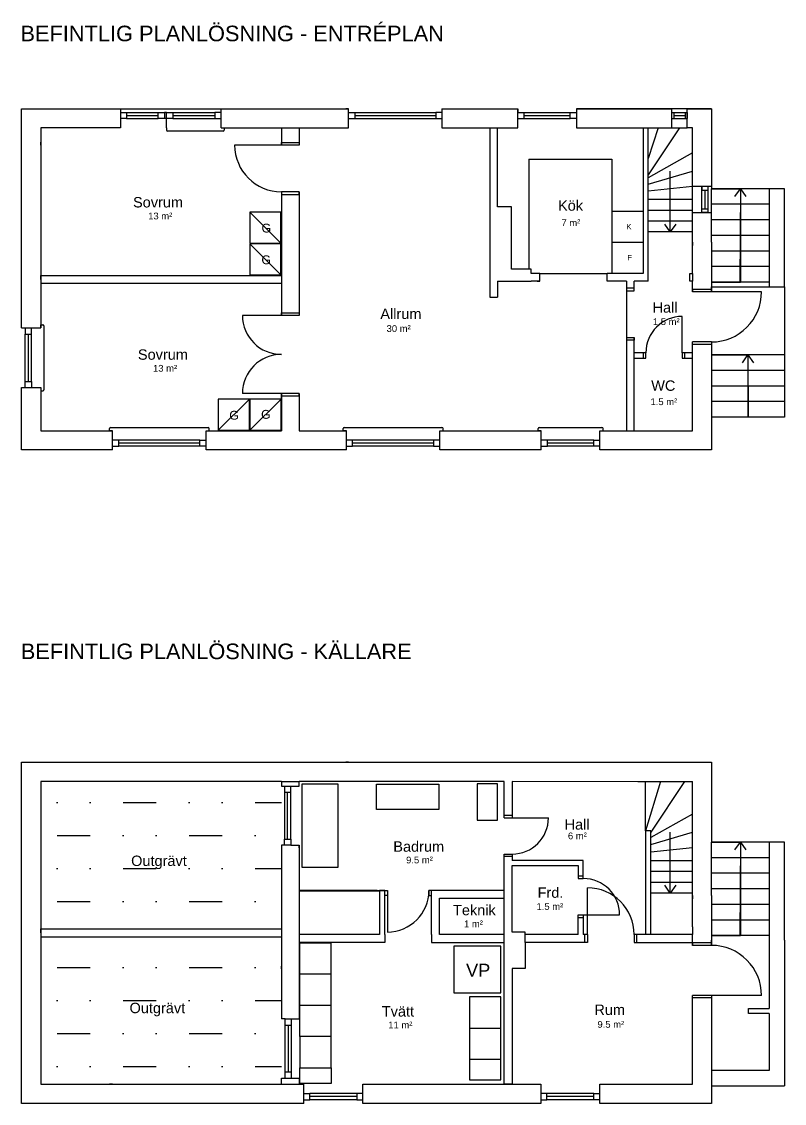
# Model space of a CAD drawing. Header units: millimetres. Extents: x -90687 to 89961, y -57823 to 169777.
# Drawn here: x 75281 to 89961, y 3384 to 24215 of the extents above; entities that cross this region are included whole.
import ezdxf

# ---------------------------------------------------------------- set-up
doc = ezdxf.new("R2010")
doc.units = ezdxf.units.MM
doc.layers.get('0').update_dxf_attribs({"color": 1})
for name, color, linetype in [('Angivelser', 7, 'Continuous'), ('Grundritningar', 1, 'Continuous'), ('Rumsangivelser', 7, 'Continuous'), ('Rumsavdelare', 3, 'FENCELINE1')]:
    doc.layers.add(name, color=color, linetype=linetype)
doc.styles.get("Standard").update_dxf_attribs({"font": 'Arial.ttf', "height": 170})
doc.linetypes.add('FENCELINE1', pattern='A,6.35,-2.54,[133,ltypeshp.shx,S=2.54,R=0,X=-2.54,Y=0],-2.54,25.4', length=36.83)
doc.dimstyles.new('ISO-25', dxfattribs={"dimscale": 10, "dimtxt": 2.5, "dimasz": 15, "dimexe": 10, "dimexo": 0.625, "dimgap": 15, "dimtad": 1, "dimlfac": 0.001, "dimtxsty": 'Standard', "dimblk": 'OBLIQUE', "dimblk1": 'OBLIQUE', "dimblk2": 'OBLIQUE', "dimcen": 20, "dimdle": 10, "dimadec": 0, "dimazin": 0, "dimtfac": 1, "dimtmove": 0, "dimatfit": 3, "dimldrblk": 'OPEN90', "dimfxl": 1, "dimarcsym": 0})

# ---------------------------------------------------------------- blocks, each defined once
blk = doc.blocks.new('_Oblique')
at = {"color": 0, "linetype": 'ByBlock', "lineweight": -2}
blk.add_line((-0.5, -0.5), (0.5, 0.5), dxfattribs=at)

msp = doc.modelspace()

# ---------------------------------------------------------------- hatches: boundary and pattern name
at = {"layer": 'Grundritningar'}
h = msp.add_hatch(dxfattribs=at)
h.set_pattern_fill('MUDST', color=256, scale=100)
h.set_pattern_definition([(0, (68342.5, 12349.8), (1270, 635), [635, -635, 0, -635, 0, -635])])
h.paths.add_polyline_path([(75650.736, 9583.707), (75650.736, 6743.707), (80280.736, 6743.707), (80280.736, 9583.707)])
h.paths.add_polyline_path([(75650.736, 3753.707), (77030.736, 3753.707), (80280.736, 3753.707), (80280.736, 6593.707), (75650.736, 6593.707)])
h.paths.add_polyline_path([(77323.053, 7833.018), (78519.505, 7833.018), (78519.505, 8221.831), (77323.053, 8221.831)], flags=24)
h.paths.add_polyline_path([(77292.554, 4998.505), (78489.007, 4998.505), (78489.007, 5387.318), (77292.554, 5387.318)], flags=24)

# ---------------------------------------------------------------- linework, layer by layer
for p, q in [((77180.736, 22536.968), (77180.736, 22166.968)), ((79120.736, 22166.968), (79120.736, 22536.968)), ((81570.736, 22536.968), (81520.736, 22536.968)), ((81570.736, 22166.968), (81570.736, 22536.968)), ((83370.736, 22536.968), (83370.736, 22166.968)), ((83370.736, 22536.968), (84830.736, 22536.968)), ((84830.736, 22167.804), (84830.736, 22536.968)), ((84830.736, 22536.968), (84830.736, 22466.968)), ((88560.736, 22536.968), (85960.736, 22536.968)), ((85960.736, 22536.968), (85960.736, 22167.804)), ((87790.736, 22536.968), (87790.736, 22167.804)), ((87790.736, 22536.968), (87790.736, 22466.968)), ((88090.736, 22167.804), (88090.736, 22536.968)), ((77180.736, 22466.968), (77300.736, 22466.968)), ((77300.736, 22346.968), (77180.736, 22346.968)), ((77300.736, 22466.968), (77300.736, 22346.968)), ((77300.736, 22466.968), (77910.736, 22466.968)), ((77300.736, 22406.968), (77910.736, 22406.968)), ((77300.736, 22346.968), (77910.736, 22346.968)), ((77910.736, 22346.968), (77910.736, 22466.968)), ((77910.736, 22466.968), (78030.736, 22466.968)), ((78030.736, 22346.968), (77910.736, 22346.968)), ((78030.736, 22466.968), (78030.736, 22346.968)), ((78070.736, 22466.968), (78030.736, 22466.968)), ((78070.736, 22346.968), (78030.736, 22346.968)), ((78070.736, 22166.968), (78070.736, 22466.968)), ((78070.736, 22466.968), (78190.736, 22466.968)), ((78190.736, 22346.968), (78070.736, 22346.968)), ((78190.736, 22466.968), (78190.736, 22346.968)), ((78190.736, 22466.968), (79000.736, 22466.968)), ((78190.736, 22406.968), (79000.736, 22406.968)), ((78190.736, 22346.968), (79000.736, 22346.968)), ((79120.736, 22466.968), (79000.736, 22466.968)), ((79000.736, 22466.968), (79000.736, 22346.968)), ((79000.736, 22346.968), (79120.736, 22346.968)), ((81570.736, 22466.968), (81690.736, 22466.968)), ((81570.736, 22346.968), (83370.736, 22346.968)), ((81690.736, 22466.968), (81690.736, 22346.968)), ((81690.736, 22466.968), (83250.736, 22466.968)), ((81690.736, 22466.968), (81690.736, 22406.968)), ((81690.736, 22406.968), (83250.736, 22406.968)), ((83370.736, 22466.968), (83250.736, 22466.968)), ((83250.736, 22466.968), (83250.736, 22346.968)), ((84830.736, 22466.968), (85960.736, 22466.968)), ((84830.736, 22346.968), (84950.736, 22346.968)), ((84950.736, 22406.968), (84950.736, 22466.968)), ((84950.736, 22346.968), (84950.736, 22406.968)), ((84950.736, 22406.968), (85840.736, 22406.968)), ((84950.736, 22346.968), (85840.736, 22346.968)), ((85840.736, 22346.968), (85840.736, 22466.968)), ((85960.736, 22346.968), (85840.736, 22346.968)), ((87790.736, 22466.968), (88090.736, 22466.968)), ((87790.736, 22466.968), (87790.736, 22346.968)), ((87790.736, 22466.968), (87790.736, 22406.968)), ((87790.736, 22346.968), (88090.736, 22346.968)), ((87830.736, 22466.968), (87830.736, 22346.968)), ((87830.736, 22406.968), (88050.736, 22406.968)), ((88050.736, 22466.968), (88050.736, 22346.968)), ((88090.736, 22466.968), (88090.736, 22346.968)), ((77180.736, 22166.968), (75650.736, 22166.968)), ((75650.736, 22166.968), (75650.736, 21836.968)), ((75650.736, 22166.968), (75650.736, 19896.968)), ((78070.736, 22166.968), (78070.736, 22126.968)), ((79160.736, 22106.968), (78090.736, 22106.968)), ((79120.736, 22166.968), (79180.736, 22166.968)), ((79180.736, 22166.968), (79180.736, 22126.968)), ((79180.736, 22166.968), (80280.736, 22166.968)), ((80280.736, 22166.968), (80280.736, 21836.968)), ((80280.736, 22166.968), (80620.736, 22166.968)), ((80280.736, 22166.968), (80280.736, 21836.968)), ((80620.736, 22166.968), (80620.736, 21836.968)), ((80620.736, 22166.968), (81570.736, 22166.968)), ((81520.736, 22166.968), (81570.736, 22166.968)), ((83370.736, 22166.968), (84290.736, 22166.968)), ((83370.736, 22166.968), (83420.736, 22166.968)), ((84290.736, 22166.968), (84440.736, 22167.804)), ((84290.736, 22166.968), (84290.736, 18906.968)), ((84440.736, 20646.968), (84440.736, 22167.804)), ((84440.736, 22167.804), (84830.736, 22167.804)), ((85960.736, 22167.804), (87790.736, 22167.804)), ((87240.736, 22167.804), (87240.736, 19366.968)), ((87340.736, 19366.968), (87340.736, 22167.804)), ((87940.736, 22167.804), (87340.736, 21266.968)), ((87530.736, 22167.804), (87340.736, 21577.601)), ((87790.736, 22167.804), (88090.736, 22167.804)), ((88190.736, 22167.804), (88090.736, 22167.804)), ((88190.736, 19966.968), (88190.736, 22167.804)), ((75650.736, 21836.968), (75650.736, 21896.968)), ((80280.736, 21836.968), (80280.736, 21886.968)), ((80280.736, 21886.968), (80620.736, 21886.968)), ((80620.736, 21886.968), (80620.736, 21836.968)), ((80280.736, 21836.968), (79380.736, 21836.968)), ((80620.736, 21836.968), (80280.736, 21836.968)), ((88190.736, 21686.968), (87340.736, 21206.968)), ((85040.736, 21567.804), (85040.736, 19446.968)), ((85040.736, 21567.804), (86640.736, 21567.804)), ((86640.736, 21567.804), (86640.736, 19366.968)), ((87340.736, 21086.968), (88190.736, 21336.968)), ((87340.736, 20956.968), (88190.736, 21046.968)), ((80280.736, 20936.968), (80280.736, 18556.968)), ((80280.736, 20936.968), (80280.736, 20886.968)), ((80620.736, 20936.968), (80280.736, 20936.968)), ((80280.736, 20886.968), (80620.736, 20886.968)), ((80620.736, 20936.968), (80620.736, 18556.968)), ((80620.736, 20886.968), (80620.736, 20936.968)), ((88560.736, 21036.968), (88190.736, 21036.968)), ((88370.736, 20536.968), (88370.736, 21036.968)), ((88370.736, 21036.968), (88370.736, 20966.968)), ((88370.736, 20966.968), (88490.736, 20966.968)), ((88490.736, 21036.968), (88430.736, 21036.968)), ((88430.736, 20966.968), (88430.736, 20606.968)), ((88560.736, 21036.968), (88490.736, 21036.968)), ((88490.736, 21036.968), (88490.736, 20536.968)), ((89670.736, 20996.968), (88560.736, 20996.968)), ((88560.736, 19966.968), (88560.736, 20996.968)), ((88560.736, 20996.968), (89115.736, 20996.968)), ((89960.736, 20996.968), (89670.736, 20996.968)), ((89670.736, 20996.968), (89670.736, 19108.522)), ((89670.736, 20996.968), (89670.736, 20696.968)), ((89960.736, 19108.522), (89960.736, 20996.968)), ((84710.736, 20646.968), (84440.736, 20646.968)), ((84710.736, 19446.968), (84710.736, 20646.968)), ((87340.736, 20796.968), (88190.736, 20796.968)), ((89670.736, 20696.968), (88560.736, 20696.968)), ((89670.736, 20696.968), (89670.736, 20396.968)), ((80270.736, 20546.968), (79670.736, 20546.968)), ((79670.736, 20546.968), (79670.736, 19946.968)), ((80270.736, 19946.968), (79670.736, 20546.968)), ((80270.736, 19946.968), (80270.736, 20546.968)), ((86640.736, 20566.968), (87240.736, 20566.968)), ((87340.736, 20586.968), (88190.736, 20586.968)), ((88190.736, 20536.968), (88560.736, 20536.968)), ((88370.736, 20536.968), (88370.736, 20606.968)), ((88370.736, 20606.968), (88490.736, 20606.968)), ((88490.736, 20536.968), (88370.736, 20536.968)), ((87340.736, 20376.968), (88190.736, 20376.968)), ((89670.736, 20396.968), (88560.736, 20396.968)), ((89670.736, 20396.968), (89670.736, 20096.968)), ((88190.736, 20166.968), (87340.736, 20166.968)), ((89670.736, 20096.968), (88560.736, 20096.968)), ((89670.736, 20096.968), (89670.736, 19796.968)), ((75650.736, 19896.968), (75650.736, 18316.968)), ((79670.736, 19946.968), (80270.736, 19946.968)), ((80270.736, 19936.968), (79670.736, 19936.968)), ((79670.736, 19936.968), (79670.736, 19336.968)), ((79670.736, 19936.968), (80270.736, 19336.968)), ((80270.736, 19336.968), (80270.736, 19936.968)), ((86640.736, 19966.968), (87240.736, 19966.968)), ((88190.736, 19366.968), (88190.736, 19966.968)), ((88190.736, 19366.968), (88190.736, 19966.968)), ((88190.736, 19966.968), (88190.736, 19906.968)), ((89670.736, 19796.968), (88560.736, 19796.968)), ((89670.736, 19796.968), (89670.736, 19496.968)), ((85090.736, 19446.968), (84710.736, 19446.968)), ((85090.736, 19366.968), (85090.736, 19446.968)), ((89670.736, 19496.968), (88560.736, 19496.968)), ((89670.736, 19496.968), (89670.736, 19196.968)), ((75650.736, 19251.968), (75650.736, 19326.968)), ((75650.736, 19326.968), (80280.736, 19326.968)), ((75650.736, 19326.968), (75650.736, 19256.968)), ((75650.736, 19286.968), (75650.736, 19251.968)), ((75650.736, 19251.968), (75650.736, 19176.968)), ((75650.736, 19176.968), (80280.736, 19176.968)), ((79670.736, 19336.968), (80270.736, 19336.968)), ((84440.736, 19216.968), (84440.736, 18906.968)), ((84440.736, 19216.968), (85090.736, 19216.968)), ((85255.462, 19366.968), (85090.736, 19366.968)), ((85255.462, 19216.968), (85090.736, 19216.968)), ((85255.462, 19366.968), (85205.462, 19366.968)), ((85205.462, 19216.968), (85255.462, 19216.968)), ((85255.462, 19216.968), (85255.462, 19366.968)), ((87240.736, 19366.968), (86550.736, 19366.968)), ((86550.736, 19216.968), (86550.736, 19366.968)), ((86920.736, 19216.968), (86550.736, 19216.968)), ((86920.736, 19216.968), (86920.736, 19033.993)), ((87070.736, 19033.993), (87070.736, 19216.968)), ((87340.736, 19216.968), (87070.736, 19216.968)), ((87340.736, 19216.968), (87340.736, 19366.968)), ((88140.736, 19216.968), (88140.736, 19366.968)), ((88140.736, 19366.968), (88190.736, 19366.968)), ((88190.736, 19216.968), (88140.736, 19216.968)), ((88190.736, 19366.968), (88190.736, 19216.968)), ((88190.736, 19008.522), (88190.736, 19216.968)), ((89670.736, 19196.968), (88560.736, 19196.968)), ((88560.736, 19196.968), (89115.736, 19196.968)), ((87070.736, 19083.993), (86920.736, 19083.993)), ((86920.736, 19083.993), (86920.736, 19033.993)), ((86920.736, 19033.993), (87070.736, 19033.993)), ((87070.736, 19033.993), (87070.736, 19083.993)), ((88560.736, 19058.522), (88190.736, 19058.522)), ((88190.736, 19058.522), (88190.736, 19008.522)), ((88560.736, 19008.522), (88190.736, 19008.522)), ((88560.736, 19008.522), (88560.736, 19108.522)), ((88560.736, 19108.522), (89960.736, 19108.522)), ((88560.736, 19008.522), (88560.736, 19058.522)), ((89520.019, 19008.522), (88560.736, 19008.522)), ((89960.736, 19108.522), (89960.736, 17796.968)), ((84290.736, 18906.968), (84440.736, 18906.968)), ((80280.736, 18556.968), (79530.736, 18556.968)), ((80280.736, 18556.968), (80280.736, 18606.968)), ((80280.736, 18606.968), (80620.736, 18606.968)), ((80620.736, 18556.968), (80280.736, 18556.968)), ((80620.736, 18606.968), (80620.736, 18556.968)), ((75650.736, 18316.968), (75650.736, 18376.968)), ((75650.736, 18376.968), (75690.736, 18376.968)), ((75710.736, 18356.968), (75710.736, 17126.968)), ((87997.023, 17836.968), (87997.023, 18538.968)), ((75280.736, 18316.968), (75650.736, 18316.968)), ((75280.736, 18316.968), (75350.736, 18316.968)), ((75350.736, 18316.968), (75350.736, 18196.968)), ((75350.736, 18196.968), (75470.736, 18196.968)), ((75350.736, 17286.968), (75350.736, 18196.968)), ((75410.736, 17286.968), (75410.736, 18196.968)), ((75470.736, 18196.968), (75470.736, 18316.968)), ((75470.736, 17286.968), (75470.736, 18196.968)), ((86920.736, 18133.993), (86920.736, 16336.968)), ((86920.736, 18133.993), (87070.736, 18133.993)), ((87070.736, 16336.968), (87070.736, 18133.993)), ((87070.736, 18133.993), (87070.736, 18083.993)), ((87070.736, 18083.993), (86920.736, 18083.993)), ((88190.736, 16336.968), (88190.736, 18046.968)), ((88560.736, 18046.968), (88190.736, 18046.968)), ((88190.736, 17996.968), (88190.736, 18046.968)), ((88560.736, 17996.968), (88190.736, 17996.968)), ((88560.736, 18046.968), (88560.736, 17996.968)), ((87295.023, 17836.968), (87070.736, 17836.968)), ((87070.736, 17736.968), (87295.023, 17736.968)), ((87295.023, 17836.968), (87245.023, 17836.968)), ((87245.023, 17836.968), (87245.023, 17736.968)), ((87245.023, 17736.968), (87295.023, 17736.968)), ((87295.023, 17736.968), (87295.023, 17836.968)), ((88190.736, 17836.968), (87997.023, 17836.968)), ((87997.023, 17836.968), (87997.023, 17736.968)), ((87997.023, 17736.968), (88190.736, 17736.968)), ((87997.023, 17736.968), (88047.023, 17736.968)), ((88047.023, 17736.968), (88047.023, 17836.968)), ((89960.736, 17796.968), (88560.736, 17796.968)), ((88560.736, 17796.968), (89260.736, 17796.968)), ((89960.736, 17796.968), (89960.736, 17496.968)), ((89960.736, 17496.968), (88560.736, 17496.968)), ((89960.736, 17496.968), (89960.736, 17196.968)), ((75280.736, 17166.968), (75650.736, 17166.968)), ((75280.736, 17166.968), (75350.736, 17166.968)), ((75350.736, 17166.968), (75350.736, 17286.968)), ((75350.736, 17286.968), (75470.736, 17286.968)), ((75470.736, 17286.968), (75470.736, 17166.968)), ((75650.736, 17166.968), (75650.736, 16336.968)), ((75650.736, 17166.968), (75650.736, 17106.968)), ((75650.736, 17106.968), (75690.736, 17106.968)), ((89960.736, 17196.968), (88560.736, 17196.968)), ((89960.736, 17196.968), (89960.736, 16896.968)), ((79663.585, 16944.841), (79063.585, 16944.841)), ((79063.585, 16944.841), (79063.585, 16344.841)), ((79663.585, 16944.841), (79063.585, 16344.841)), ((80280.736, 17056.968), (79530.736, 17056.968)), ((79663.585, 16344.841), (79663.585, 16944.841)), ((80273.585, 16944.841), (79673.585, 16944.841)), ((79673.585, 16944.841), (79673.585, 16344.841)), ((79673.585, 16344.841), (80273.585, 16944.841)), ((80273.585, 16344.841), (80273.585, 16944.841)), ((80280.736, 17056.968), (80280.736, 16336.968)), ((80280.736, 16336.968), (80280.736, 17056.968)), ((80280.736, 17056.968), (80280.736, 17006.968)), ((80620.736, 17056.968), (80280.736, 17056.968)), ((80280.736, 17006.968), (80620.736, 17006.968)), ((80620.736, 17056.968), (80620.736, 16336.968)), ((80620.736, 17006.968), (80620.736, 17056.968)), ((89960.736, 16896.968), (88560.736, 16896.968)), ((89960.736, 16896.968), (89960.736, 16596.968)), ((89960.736, 16596.968), (88560.736, 16596.968)), ((75650.736, 16336.968), (77030.736, 16336.968)), ((76970.736, 16336.968), (76970.736, 16376.968)), ((77030.736, 16336.968), (76970.736, 16336.968)), ((76990.736, 16396.968), (78870.736, 16396.968)), ((77030.736, 15966.968), (77030.736, 16336.968)), ((78830.736, 16336.968), (80280.736, 16336.968)), ((78830.736, 15966.968), (78830.736, 16336.968)), ((78830.736, 16336.968), (78890.736, 16336.968)), ((78890.736, 16336.968), (78890.736, 16376.968)), ((79063.585, 16344.841), (79663.585, 16344.841)), ((79673.585, 16344.841), (80273.585, 16344.841)), ((80620.736, 16336.968), (81530.736, 16336.968)), ((81470.736, 16336.968), (81470.736, 16376.968)), ((81530.736, 16336.968), (81470.736, 16336.968)), ((81490.736, 16396.968), (83370.736, 16396.968)), ((81530.736, 15966.968), (81530.736, 16336.968)), ((83330.736, 16336.968), (85280.736, 16336.968)), ((83330.736, 15966.968), (83330.736, 16336.968)), ((83330.736, 16336.968), (83390.736, 16336.968)), ((83390.736, 16336.968), (83390.736, 16376.968)), ((85220.736, 16336.968), (85220.736, 16376.968)), ((85280.736, 16336.968), (85220.736, 16336.968)), ((85240.736, 16396.968), (86450.736, 16396.968)), ((85280.736, 15966.968), (85280.736, 16336.968)), ((86410.736, 16336.968), (86920.736, 16336.968)), ((86410.736, 15966.968), (86410.736, 16336.968)), ((86410.736, 16336.968), (86470.736, 16336.968)), ((86470.736, 16336.968), (86470.736, 16376.968)), ((86920.736, 16336.968), (87070.736, 16336.968)), ((87070.736, 16336.968), (88190.736, 16336.968)), ((77150.736, 16156.968), (77030.736, 16156.968)), ((77150.736, 16036.968), (77150.736, 16156.968)), ((78710.736, 16156.968), (77150.736, 16156.968)), ((78710.736, 16096.968), (77150.736, 16096.968)), ((78710.736, 16036.968), (78710.736, 16156.968)), ((78710.736, 16156.968), (78830.736, 16156.968)), ((81650.736, 16156.968), (81530.736, 16156.968)), ((81650.736, 16036.968), (81650.736, 16156.968)), ((83210.736, 16156.968), (81650.736, 16156.968)), ((83210.736, 16096.968), (81650.736, 16096.968)), ((83330.736, 16156.968), (83210.736, 16156.968)), ((83210.736, 16156.968), (83210.736, 16036.968)), ((83330.736, 16036.968), (83330.736, 16156.968)), ((85400.736, 16156.968), (85280.736, 16156.968)), ((85400.736, 16036.968), (85400.736, 16156.968)), ((86290.736, 16156.968), (85400.736, 16156.968)), ((86290.736, 16096.968), (85400.736, 16096.968)), ((86290.736, 16036.968), (86290.736, 16156.968)), ((86290.736, 16156.968), (86410.736, 16156.968)), ((77030.736, 15966.968), (77030.736, 16036.968)), ((77030.736, 16036.968), (77150.736, 16036.968)), ((78710.736, 16036.968), (77150.736, 16036.968)), ((78830.736, 16036.968), (78710.736, 16036.968)), ((81530.736, 15966.968), (81530.736, 16036.968)), ((81530.736, 16036.968), (81650.736, 16036.968)), ((83210.736, 16036.968), (81650.736, 16036.968)), ((83210.736, 16036.968), (83330.736, 16036.968)), ((85280.736, 15966.968), (85280.736, 16036.968)), ((85280.736, 16036.968), (85400.736, 16036.968)), ((86290.736, 16036.968), (85400.736, 16036.968)), ((86410.736, 16036.968), (86290.736, 16036.968)), ((81570.736, 9953.707), (81520.736, 9953.707)), ((80280.736, 9583.707), (75650.736, 9583.707)), ((75650.736, 9583.707), (75650.736, 3753.707)), ((80280.736, 9583.707), (80620.736, 9583.707)), ((80280.736, 9583.707), (80280.736, 9493.707)), ((84570.736, 9584.543), (80620.736, 9583.707)), ((80620.736, 9493.707), (80620.736, 9583.707)), ((84570.736, 8884.543), (84570.736, 9584.543)), ((84720.736, 9586.105), (87140.736, 9584.543)), ((84720.736, 9584.543), (84720.736, 8884.543)), ((87140.736, 9584.543), (88190.736, 9584.543)), ((87575.689, 9584.543), (87290.736, 8633.707)), ((87290.736, 8633.707), (87290.736, 9584.543)), ((88040.643, 9584.543), (87390.736, 8608.777)), ((88190.736, 7383.707), (88190.736, 9584.543)), ((80280.736, 9493.707), (80620.736, 9493.707)), ((80280.736, 9493.707), (80340.736, 9493.707)), ((80340.736, 9493.707), (80340.736, 9373.707)), ((80460.736, 9373.707), (80460.736, 9493.707)), ((80670.736, 9533.707), (80670.736, 7933.707)), ((81370.736, 9533.707), (80670.736, 9533.707)), ((81370.736, 7933.707), (81370.736, 9533.707)), ((82110.66, 9043.707), (82110.66, 9533.707)), ((82110.66, 9533.707), (83310.66, 9533.707)), ((83310.66, 9533.707), (83310.66, 9043.707)), ((84440.736, 9534.543), (84050.736, 9534.543)), ((84050.736, 9534.543), (84050.736, 8834.543)), ((84440.736, 8834.543), (84440.736, 9534.543)), ((80340.736, 9373.707), (80460.736, 9373.707)), ((80340.736, 9373.707), (80340.736, 8473.707)), ((80400.736, 8473.707), (80400.736, 9373.707)), ((80460.736, 8473.707), (80460.736, 9373.707)), ((83310.66, 9043.707), (82110.66, 9043.707)), ((88190.736, 8983.707), (88190.736, 9043.707)), ((84050.736, 8834.543), (84440.736, 8834.543)), ((84570.736, 8934.543), (84720.736, 8934.543)), ((84570.736, 8884.543), (84570.736, 8884.543)), ((84570.736, 8884.543), (84720.736, 8884.543)), ((84720.736, 8884.543), (85420.736, 8884.543)), ((88190.736, 8953.707), (87390.736, 8501.942)), ((87390.736, 8633.707), (87290.736, 8633.707)), ((87290.736, 8633.707), (87290.736, 6633.707)), ((87390.736, 6633.707), (87390.736, 8633.707)), ((87390.736, 8368.413), (88190.736, 8603.707)), ((80280.736, 8353.707), (80280.736, 5008.707)), ((80280.736, 8353.707), (80280.736, 8303.707)), ((80340.736, 8353.707), (80280.736, 8353.707)), ((80340.736, 8473.707), (80400.736, 8473.707)), ((80340.736, 8353.707), (80340.736, 8473.707)), ((80460.736, 8353.707), (80340.736, 8353.707)), ((80400.736, 8473.707), (80460.736, 8473.707)), ((80460.736, 8473.707), (80460.736, 8353.707)), ((80460.736, 8353.707), (80620.736, 8353.707)), ((80620.736, 8353.707), (80620.736, 5008.707)), ((80620.736, 8303.707), (80620.736, 8353.707)), ((89670.736, 8413.707), (88560.736, 8413.707)), ((88560.736, 7383.707), (88560.736, 8413.707)), ((88560.736, 8413.707), (89115.736, 8413.707)), ((89960.736, 8413.707), (89670.736, 8413.707)), ((89670.736, 8413.707), (89670.736, 6525.261)), ((89670.736, 8413.707), (89670.736, 8113.707)), ((89960.736, 6525.261), (89960.736, 8413.707)), ((84570.736, 8084.543), (84570.736, 8184.543)), ((84570.736, 8184.543), (84720.736, 8184.543)), ((84720.736, 8134.543), (84570.736, 8134.543)), ((84720.736, 8184.543), (84720.736, 8084.543)), ((87390.736, 8229.001), (88190.736, 8313.707)), ((80670.736, 7933.707), (81370.736, 7933.707)), ((84570.736, 3753.707), (84570.736, 8084.543)), ((84720.736, 8084.543), (84720.736, 8063.707)), ((85940.736, 8063.707), (84720.736, 8063.707)), ((84720.736, 6683.707), (84720.736, 7963.707)), ((84720.736, 7963.707), (85990.736, 7963.707)), ((86090.736, 8063.707), (85940.736, 8063.707)), ((85990.736, 7963.707), (85990.736, 7713.707)), ((86090.736, 7713.707), (86090.736, 8063.707)), ((87390.736, 8063.707), (88190.736, 8063.707)), ((89670.736, 8113.707), (88560.736, 8113.707)), ((89670.736, 8113.707), (89670.736, 7813.707)), ((85990.736, 7763.707), (86090.736, 7763.707)), ((85990.736, 7713.707), (86090.736, 7713.707)), ((87390.736, 7853.707), (88190.736, 7853.707)), ((89670.736, 7813.707), (88560.736, 7813.707)), ((89670.736, 7813.707), (89670.736, 7513.707)), ((86170.736, 6633.707), (86170.736, 7533.707)), ((87390.736, 7643.707), (88190.736, 7643.707)), ((89670.736, 7513.707), (88560.736, 7513.707)), ((89670.736, 7513.707), (89670.736, 7213.707)), ((82120.736, 7483.707), (80620.736, 7483.707)), ((80620.736, 7483.707), (80620.736, 7479.707)), ((80620.736, 7479.707), (82170.736, 7479.707)), ((82120.736, 7483.707), (82270.736, 7483.707)), ((82270.736, 7483.707), (82170.736, 7483.707)), ((82170.736, 7483.707), (82170.736, 6633.707)), ((82270.736, 7333.707), (82270.736, 7483.707)), ((82270.736, 7483.707), (82320.736, 7483.707)), ((82320.736, 7383.707), (82270.736, 7383.707)), ((82270.736, 6633.707), (82270.736, 7333.707)), ((82320.736, 7483.707), (82320.736, 7383.707)), ((82320.736, 7483.707), (82320.736, 6683.707)), ((83170.736, 7483.707), (83120.736, 7483.707)), ((83120.736, 7483.707), (83120.736, 7383.707)), ((83120.736, 7383.707), (83170.736, 7383.707)), ((84570.736, 7483.707), (83170.736, 7483.707)), ((83170.736, 6633.707), (83170.736, 7483.707)), ((83320.736, 6633.707), (83320.736, 7333.707)), ((83320.736, 7333.707), (84570.736, 7333.707)), ((84570.736, 7333.707), (84570.736, 7483.707)), ((84570.736, 6633.707), (84570.736, 7333.707)), ((88190.736, 7433.707), (87390.736, 7433.707)), ((88190.736, 6783.707), (88190.736, 7383.707)), ((88190.736, 6783.707), (88190.736, 7383.707)), ((88190.736, 7383.707), (88190.736, 7323.707)), ((89670.736, 7213.707), (88560.736, 7213.707)), ((89670.736, 7213.707), (89670.736, 6913.707)), ((85990.736, 6633.707), (85990.736, 7013.707)), ((85990.736, 7013.707), (86090.736, 7013.707)), ((85990.736, 6963.707), (86090.736, 6963.707)), ((86090.736, 7013.707), (86090.736, 6633.707)), ((86090.736, 7013.707), (86790.736, 7013.707)), ((89670.736, 6913.707), (88560.736, 6913.707)), ((89670.736, 6913.707), (89670.736, 6613.707)), ((75650.736, 6668.707), (75650.736, 6743.707)), ((75650.736, 6743.707), (80280.736, 6743.707)), ((75650.736, 6743.707), (75650.736, 6673.707)), ((75650.736, 6703.707), (75650.736, 6668.707)), ((75650.736, 6668.707), (75650.736, 6593.707)), ((84970.736, 6683.707), (84720.736, 6683.707)), ((84970.736, 6633.707), (84970.736, 6683.707)), ((88190.736, 6783.707), (88190.736, 6633.707)), ((75650.736, 6593.707), (80280.736, 6593.707)), ((82170.736, 6633.707), (80620.736, 6633.707)), ((82270.736, 6483.707), (80620.736, 6483.707)), ((80620.736, 6483.707), (80620.736, 6468.707)), ((81235.736, 6468.707), (80635.736, 6468.707)), ((80635.736, 5868.707), (80635.736, 6468.707)), ((81235.736, 5868.707), (81235.736, 6468.707)), ((82270.736, 6633.707), (82270.736, 6483.707)), ((83170.736, 6633.707), (83170.736, 6483.707)), ((83170.736, 6483.707), (84570.736, 6483.707)), ((84570.736, 6633.707), (83320.736, 6633.707)), ((85990.736, 6633.707), (84970.736, 6633.707)), ((84970.736, 6483.707), (84970.736, 6633.707)), ((84970.736, 6483.707), (84970.736, 5983.707)), ((86170.736, 6483.707), (84970.736, 6483.707)), ((86170.736, 6633.707), (86090.736, 6633.707)), ((86120.736, 6483.707), (86120.736, 6633.707)), ((86170.736, 6633.707), (86170.736, 6483.707)), ((88190.736, 6633.707), (87070.736, 6633.707)), ((87070.736, 6633.707), (87070.736, 6483.707)), ((87070.736, 6483.707), (88190.736, 6483.707)), ((87120.736, 6483.707), (87120.736, 6633.707)), ((87390.736, 6633.707), (87290.736, 6633.707)), ((88190.736, 6633.707), (87390.736, 6633.707)), ((88190.736, 6425.261), (88190.736, 6633.707)), ((88560.736, 6475.261), (88190.736, 6475.261)), ((88190.736, 6475.261), (88190.736, 6425.261)), ((89670.736, 6613.707), (88560.736, 6613.707)), ((88560.736, 6613.707), (89115.736, 6613.707)), ((88560.736, 6425.261), (88560.736, 6525.261)), ((88560.736, 6425.261), (88560.736, 6475.261)), ((89670.736, 6525.261), (89670.736, 5213.707)), ((89960.736, 6525.261), (89960.736, 5213.707)), ((84500.736, 6413.707), (83600.736, 6413.707)), ((83600.736, 6413.707), (83600.736, 5513.707)), ((84500.736, 5513.707), (84500.736, 6413.707)), ((88560.736, 6425.261), (88190.736, 6425.261)), ((80280.736, 5973.707), (80280.736, 6023.707)), ((80620.736, 6023.707), (80620.736, 5973.707)), ((81235.736, 5868.707), (80635.736, 5868.707)), ((80635.736, 5268.707), (80635.736, 5868.707)), ((81235.736, 5268.707), (81235.736, 5868.707)), ((84970.736, 5983.707), (84720.736, 5983.707)), ((84720.736, 5983.707), (84720.736, 3753.707)), ((83600.736, 5513.707), (84500.736, 5513.707)), ((84500.736, 5433.707), (83900.736, 5433.707)), ((83900.736, 5433.707), (83900.736, 4833.707)), ((84500.736, 4833.707), (84500.736, 5433.707)), ((88190.736, 3753.707), (88190.736, 5463.707)), ((88560.736, 5463.707), (88190.736, 5463.707)), ((88190.736, 5413.707), (88190.736, 5463.707)), ((89520.019, 5463.707), (88560.736, 5463.707)), ((88560.736, 5463.707), (88560.736, 5413.707)), ((81235.736, 5268.707), (80635.736, 5268.707)), ((80635.736, 4668.707), (80635.736, 5268.707)), ((81235.736, 4668.707), (81235.736, 5268.707)), ((88560.736, 5413.707), (88190.736, 5413.707)), ((89270.736, 5113.707), (89270.736, 5213.707)), ((89270.736, 5213.707), (89670.736, 5213.707)), ((89960.736, 5213.707), (89960.736, 3723.707)), ((80350.736, 5008.707), (80280.736, 5008.707)), ((80350.736, 4888.707), (80350.736, 5008.707)), ((80350.736, 5008.707), (80470.736, 5008.707)), ((80470.736, 5008.707), (80470.736, 4888.707)), ((80470.736, 5008.707), (80620.736, 5008.707)), ((89670.736, 5113.707), (89270.736, 5113.707)), ((89670.736, 5113.707), (89670.736, 4013.707)), ((80350.736, 3988.707), (80350.736, 4888.707)), ((80350.736, 4888.707), (80410.736, 4888.707)), ((80410.736, 4888.707), (80470.736, 4888.707)), ((80410.736, 4888.707), (80410.736, 3988.707)), ((80470.736, 4888.707), (80470.736, 3988.707)), ((83900.736, 4833.707), (84500.736, 4833.707)), ((83900.736, 4833.707), (83900.736, 4233.707)), ((84500.736, 4233.707), (84500.736, 4833.707)), ((75650.736, 4583.707), (75650.736, 4523.707)), ((80635.736, 4668.707), (80635.736, 4068.707)), ((81235.736, 4668.707), (80635.736, 4668.707)), ((81235.736, 4068.707), (81235.736, 4668.707)), ((83900.736, 4233.707), (84500.736, 4233.707)), ((83900.736, 4233.707), (83900.736, 3833.707)), ((84500.736, 3833.707), (84500.736, 4233.707)), ((80350.736, 3868.707), (80350.736, 3988.707)), ((80350.736, 3988.707), (80470.736, 3988.707)), ((80470.736, 3988.707), (80470.736, 3868.707)), ((80635.736, 4068.707), (81235.736, 4068.707)), ((80635.736, 3768.707), (80635.736, 4068.707)), ((81235.736, 4068.707), (81235.736, 3768.707)), ((89670.736, 4013.707), (88560.736, 4013.707)), ((88560.736, 4013.707), (88560.736, 3723.707)), ((75650.736, 3753.707), (77030.736, 3753.707)), ((77030.736, 3753.707), (76970.736, 3753.707)), ((77030.736, 3753.707), (80280.736, 3753.707)), ((80280.736, 3753.707), (80280.736, 3868.707)), ((80280.736, 3868.707), (80620.736, 3868.707)), ((80280.736, 3868.707), (80350.736, 3868.707)), ((80280.736, 3753.707), (80620.736, 3753.707)), ((80620.736, 3868.707), (80620.736, 3753.707)), ((80620.736, 3753.707), (80710.736, 3753.707)), ((81235.736, 3768.707), (80635.736, 3768.707)), ((80710.736, 3383.707), (80710.736, 3753.707)), ((81850.736, 3753.707), (85270.736, 3753.707)), ((81850.736, 3383.707), (81850.736, 3753.707)), ((83330.736, 3753.707), (83390.736, 3753.707)), ((83900.736, 3833.707), (84500.736, 3833.707)), ((84720.736, 3753.707), (84570.736, 3753.707)), ((85270.736, 3753.707), (85270.736, 3383.707)), ((86410.736, 3753.707), (86920.736, 3753.707)), ((86410.736, 3383.707), (86410.736, 3753.707)), ((86410.736, 3753.707), (86470.736, 3753.707)), ((86920.736, 3753.707), (87070.736, 3753.707)), ((87070.736, 3753.707), (88190.736, 3753.707)), ((80710.736, 3573.707), (80830.736, 3573.707)), ((81730.736, 3573.707), (80830.736, 3573.707)), ((80830.736, 3453.707), (80830.736, 3573.707)), ((81850.736, 3573.707), (81730.736, 3573.707)), ((81730.736, 3573.707), (81730.736, 3453.707)), ((85390.736, 3573.707), (85270.736, 3573.707)), ((85390.736, 3453.707), (85390.736, 3573.707)), ((86290.736, 3573.707), (85390.736, 3573.707)), ((86290.736, 3453.707), (86290.736, 3573.707)), ((86290.736, 3573.707), (86410.736, 3573.707)), ((88560.736, 3723.707), (89960.736, 3723.707)), ((80710.736, 3453.707), (80830.736, 3453.707)), ((81730.736, 3513.707), (80830.736, 3513.707)), ((81730.736, 3453.707), (80830.736, 3453.707)), ((81730.736, 3453.707), (81850.736, 3453.707)), ((85270.736, 3453.707), (85390.736, 3453.707)), ((86290.736, 3513.707), (85390.736, 3513.707)), ((86290.736, 3453.707), (85390.736, 3453.707)), ((86410.736, 3453.707), (86290.736, 3453.707))]:
    msp.add_line(p, q, dxfattribs=at)
for points in [[(75280.736, 19896.968), (75280.736, 22536.968), (81570.736, 22536.968)], [(85960.736, 22536.968), (87790.736, 22536.968)], [(88090.736, 22536.968), (88560.736, 22536.968), (88560.736, 20996.968)], [(75280.736, 18316.968), (75280.736, 19896.968)], [(88560.736, 19966.968), (88560.736, 19008.522)], [(88560.736, 18046.968), (88560.736, 15966.968), (86410.736, 15966.968)], [(77030.736, 15966.968), (75280.736, 15966.968), (75280.736, 17166.968)], [(81530.736, 15966.968), (78830.736, 15966.968)], [(85280.736, 15966.968), (83330.736, 15966.968)], [(75280.736, 9253.707), (75280.736, 9953.707), (83370.736, 9953.707)], [(83370.736, 9953.707), (88040.736, 9953.707)], [(88040.736, 9953.707), (88560.736, 9953.707), (88560.736, 8413.707)], [(77030.736, 3383.707), (75280.736, 3383.707), (75280.736, 9253.707)], [(88560.736, 7383.707), (88560.736, 6425.261)], [(88560.736, 5463.707), (88560.736, 3383.707), (86410.736, 3383.707)], [(80710.736, 3383.707), (77030.736, 3383.707)], [(85270.736, 3383.707), (81850.736, 3383.707)]]:
    msp.add_lwpolyline(points, dxfattribs=at)
for centre, radius, start, end in [((78090.736, 22126.968), 20, 180, 270), ((79160.736, 22126.968), 20, 270, 0), ((80280.736, 21836.968), 900, 180, 270), ((88561.533, 19005.458), 958.491, 269.95234, 0.1831397), ((80280.736, 18556.968), 750, 180, 270), ((75690.736, 18356.968), 20, 0, 90), ((87997.023, 17836.968), 702, 90, 180), ((80280.736, 17056.968), 750, 90, 180), ((75690.736, 17126.968), 20, 270, 0), ((76990.736, 16376.968), 20, 90, 180), ((78870.736, 16376.968), 20, 0, 90), ((81490.736, 16376.968), 20, 90, 180), ((83370.736, 16376.968), 20, 0, 90), ((85240.736, 16376.968), 20, 90, 180), ((86450.736, 16376.968), 20, 0, 90), ((84720.736, 8884.543), 700, 270, 0), ((86090.736, 7013.707), 700, 0, 90), ((86170.736, 6633.707), 900, 0, 90), ((82320.736, 7483.707), 800, 270, 0), ((88561.533, 5466.771), 958.491, 359.8168603, 90.04766)]:
    msp.add_arc(centre, radius, start, end, dxfattribs=at)
at = {"layer": 'Rumsavdelare', "ltscale": 5}
for p, q in [((85255.462, 19366.968), (86550.736, 19366.968)), ((86920.736, 19033.993), (86920.736, 18133.993))]:
    msp.add_line(p, q, dxfattribs=at)

# ---------------------------------------------------------------- texts
at = {"layer": 'Angivelser'}
for s, p in [('BEFINTLIG PLANLÖSNING - ENTRÉPLAN', (75258.102, 23836.882)), ('BEFINTLIG PLANLÖSNING - KÄLLARE', (75264.632, 11938.145))]:
    msp.add_text(s, height=300, dxfattribs=at).set_placement(p)
at = {"layer": 'Grundritningar'}
msp.add_text('VP', height=250, dxfattribs=at).set_placement((83834.534, 5822.48))
at = {"layer": 'Grundritningar', "attachment_point": 1}
for s, width, gutter_width, insert, char_height in [('G', 269.32488, 850, (79897.742, 20324.099), 170), ('K', 30.21587, 125, (86922.205, 20317.156), 100), ('G', 269.32488, 850, (79895.886, 19712.953), 170), ('F', 30.21587, 125, (86941.75, 19721.23), 100), ('G', 269.32488, 850, (79277.047, 16719.691), 170), ('G', 269.32488, 850, (79888.528, 16737.403), 170)]:
    msp.add_mtext_dynamic_manual_height_columns(s, width=width, gutter_width=gutter_width, heights=[0], dxfattribs=dict(at, insert=insert, char_height=char_height))
at = {"layer": 'Rumsangivelser'}
for s, height, p in [('Sovrum', 200, (77424.493, 20636.646)), ('Kök', 200, (85604.887, 20573.661)), ('13 m²', 130, (77715.763, 20407.039)), ('7 m²', 130, (85670.149, 20276.919)), ('Hall', 200, (87424.441, 18610.547)), ('Allrum', 200, (82184.528, 18488.064)), ('30 m²', 130, (82305.033, 18240.053)), ('1.5 m²', 130, (87430.088, 18372.439)), ('Sovrum', 200, (77518.306, 17703.866)), ('13 m²', 130, (77809.576, 17474.259)), ('WC', 200, (87398.137, 17105.541)), ('1.5 m²', 130, (87384.278, 16830.238)), ('Hall', 200, (85731.218, 8654.922)), ('6 m²', 130, (85795.042, 8469.971)), ('Badrum', 200, (82434.075, 8229.762)), ('Outgrävt', 200, (77387.855, 7955.119)), ('9.5 m²', 130, (82680.035, 8005.674)), ('Frd.', 200, (85211.893, 7342.346)), ('Teknik', 200, (83583.217, 7006.015)), ('1.5 m²', 130, (85190.099, 7108.921)), ('1 m²', 130, (83795.285, 6775.47)), ('Outgrävt', 200, (77357.356, 5120.605)), ('Tvätt', 200, (82212.767, 5055.828)), ('Rum', 200, (86303.96, 5086.802)), ('11 m²', 130, (82337.304, 4828.628)), ('9.5 m²', 130, (86363.976, 4839.765))]:
    msp.add_text(s, height=height, dxfattribs=at).set_placement(p)

# ---------------------------------------------------------------- leaders
at = {"layer": 'Grundritningar'}
for points, override in [([(87765.736, 20166.968), (87765.736, 21336.968)], {"dimldrblk": 'Open90'}), ([(89115.736, 20996.968), (89104.574, 19196.968)], {"dimldrblk": 'Open90'}), ([(89115.736, 20996.968), (89115.736, 19196.968)], {"dimscale": 10, "dimldrblk": 'Open90'}), ([(89260.736, 17796.968), (89260.736, 16596.968)], {"dimscale": 10, "dimldrblk": 'Open90'}), ([(89260.736, 17796.968), (89264.231, 16596.968)], {"dimldrblk": 'Open90'}), ([(87765.736, 7433.707), (87765.736, 8603.707)], {"dimldrblk": 'Open90'}), ([(89115.736, 8413.707), (89104.574, 6613.707)], {"dimldrblk": 'Open90'}), ([(89115.736, 8413.707), (89115.736, 6613.707)], {"dimscale": 10, "dimldrblk": 'Open90'})]:
    msp.add_leader(points, dimstyle='ISO-25', override=override, dxfattribs=at)

doc.saveas('drawing.dxf')
